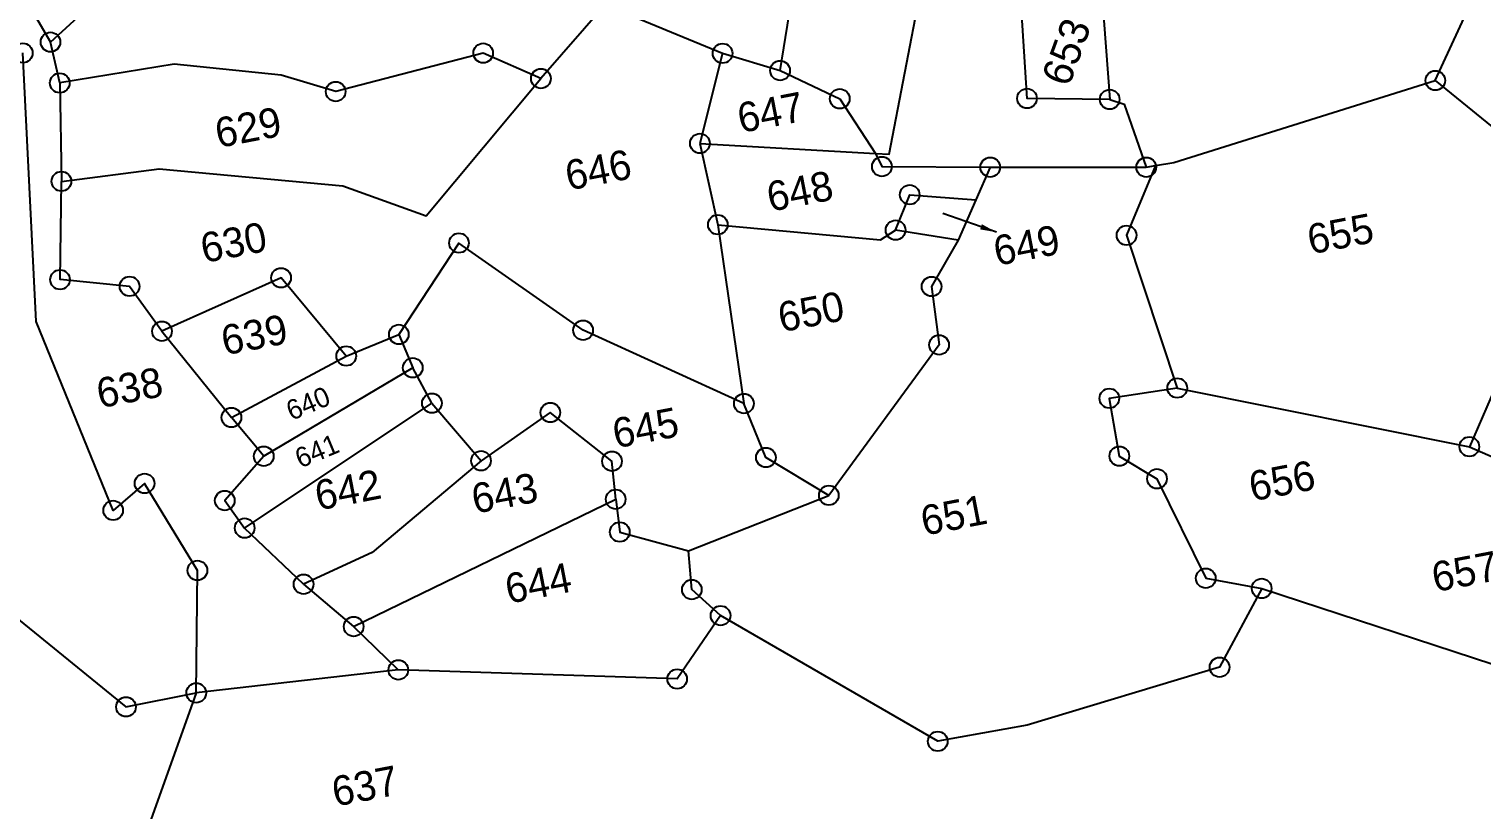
# Model space of a CAD drawing. Header units: metres. Extents: x 306977 to 311128, y 1929693 to 1933907.
# Drawn here: x 308282.5 to 308635, y 1931450.1 to 1931639.6 of the extents above; entities that cross this region are included whole.
import ezdxf

# ---------------------------------------------------------------- set-up
doc = ezdxf.new("R2010")
doc.units = ezdxf.units.M
doc.header["$LTSCALE"] = 0.3
doc.layers.get('0').update_dxf_attribs({"linetype": 'CONTINUOUS'})
for name, color, linetype in [('POLY_PARCEL', 6, 'CONTINUOUS'), ('SYM_ARROW', 1, 'CONTINUOUS'), ('SYM_STONE', 1, 'CONTINUOUS'), ('TEXT_PARCEL', 7, 'CONTINUOUS')]:
    doc.layers.add(name, color=color, linetype=linetype)
doc.styles.add('TEXT_MAP', font='KRDEV050.TTF')
doc.dimstyles.get("Standard").update_dxf_attribs({"dimtxt": 0.18, "dimasz": 0.18, "dimexe": 0.18, "dimexo": 0.0625, "dimgap": 0.09, "dimtad": 0, "dimtih": 1, "dimtoh": 1, "dimdec": 4, "dimzin": 0, "dimdsep": 46, "dimtxsty": 'Standard', "dimcen": 0.09, "dimadec": 0, "dimazin": 0, "dimtfac": 1, "dimtdec": 4, "dimtofl": 0, "dimtmove": 0, "dimatfit": 3, "dimfxl": 1, "dimtolj": 1, "dimtzin": 0, "dimarcsym": 0})

# ---------------------------------------------------------------- blocks, each defined once
blk = doc.blocks.new('STONE')
blk.add_circle((0, 0), 0.851)
blk = doc.blocks.new('TEXTARROW')
blk.add_leader([(0.04, -0.01), (8.68, -0.01)], dimstyle='Standard', override={"dimtxt": 2.5, "dimasz": 2.5, "dimexe": 1.25, "dimexo": 0.625, "dimgap": 0.625, "dimtad": 1, "dimtih": 0, "dimtoh": 0, "dimzin": 8, "dimcen": 2.5, "dimtofl": 1})
blk = doc.blocks.new('TYU')
at = {"layer": 'POLY_PARCEL'}
for points in [[(325.617, 478.783), (331.017, 463.441)], [(374.18, 453.366), (378.71, 465.779)], [(378.916, 447.334), (379.715, 447.133), (383.458, 456.488), (387.988, 465.823)], [(331.017, 463.441), (334.346, 465.504)], [(332.23, 422.969), (333.707, 430.261), (331.557, 436.055), (329.374, 434.807), (326.958, 446.941), (329.239, 463.113)], [(331.1, 460.899), (331.017, 463.441)], [(331.1, 460.899), (330.07, 455.016)], [(359.832, 455.639), (356.682, 457.819), (347.45, 457.22), (344.383, 458.818), (338.133, 460.699), (331.1, 460.899)], [(413.121, 445.249), (423.508, 459.694)], [(364.499, 459.301), (359.832, 455.639)], [(364.499, 459.301), (370.949, 455.056)], [(330.07, 455.016), (336.033, 454.64), (346.8, 451.511), (351.416, 448.764), (359.832, 455.639)], [(393.496, 447.862), (388.579, 448.871), (389.385, 455.186), (394.231, 454.253)], [(334.341, 444.927), (332.924, 447.973), (328.858, 449.172), (330.07, 455.016)], [(370.949, 455.056), (368.565, 449.946)], [(370.949, 455.056), (374.18, 453.366)], [(394.231, 454.253), (393.496, 447.862)], [(374.18, 453.366), (377.413, 451.002), (378.916, 447.334)], [(368.565, 449.946), (368.697, 444.893)], [(368.565, 449.946), (378.916, 447.334)], [(378.916, 447.334), (379.146, 446.474), (385.596, 445.193)], [(393.496, 447.862), (394.313, 447.411), (394.892, 443.398)], [(345.04, 441.332), (342.057, 446.742), (334.341, 444.927)], [(368.196, 433.929), (359.456, 440.15), (353.057, 446.775), (348.423, 442.014)], [(309.667, 444.65), (327.882, 422.947), (332.23, 422.969)], [(334.341, 444.927), (337.491, 438.985)], [(368.697, 444.893), (368.196, 433.929)], [(368.697, 444.893), (378.23, 442.13), (379.23, 442.529)], [(385.596, 445.193), (384.361, 443.406)], [(385.596, 445.193), (394.892, 443.398)], [(395.471, 443.389), (396.597, 443.372), (413.121, 445.249)], [(413.121, 445.249), (417.051, 440.559), (416.245, 435.286), (413.968, 430.636), (413.948, 427.396), (410.945, 423.028)], [(379.23, 442.529), (380.48, 444.477), (384.361, 443.406)], [(384.361, 443.406), (382.846, 441.214)], [(395.471, 443.389), (392.938, 439.567), (394.205, 429.88)], [(394.892, 443.398), (395.471, 443.389)], [(345.04, 441.332), (348.423, 442.014)], [(348.423, 442.014), (348.873, 439.867)], [(382.846, 441.214), (379.23, 442.529)], [(337.491, 438.985), (345.04, 441.332)], [(382.846, 441.214), (380.73, 438.753), (380.507, 435.184), (372.206, 427.483)], [(348.873, 439.867), (338.974, 436.305)], [(349.607, 437.537), (348.873, 439.867)], [(338.974, 436.305), (337.491, 438.985)], [(337.007, 432.243), (349.607, 437.537)], [(349.607, 437.537), (351.873, 433.542)], [(338.974, 436.305), (336.141, 434.108), (337.007, 432.243)], [(359.456, 429.697), (359.673, 432.01), (356.556, 435.622), (351.873, 433.542)], [(372.206, 427.483), (368.889, 430.462), (368.196, 433.929)], [(351.873, 433.542), (344.324, 429.33), (339.874, 428.215)], [(339.874, 428.215), (337.007, 432.243)], [(342.374, 425.119), (359.456, 429.697)], [(359.456, 429.697), (359.323, 427.699), (363.206, 425.785)], [(394.205, 429.88), (390.038, 430.046), (389.972, 426.484), (391.955, 424.703), (393.721, 418.211), (396.938, 416.963)], [(394.205, 429.88), (410.945, 423.028)], [(339.874, 428.215), (342.374, 425.119)], [(363.206, 425.785), (372.206, 427.483)], [(344.54, 422.023), (342.374, 425.119)], [(364.373, 421.557), (362.956, 423.438), (363.206, 425.785)], [(332.23, 422.969), (322.068, 405.764)], [(344.54, 422.023), (332.23, 422.969)], [(410.945, 423.028), (416.124, 419.466)], [(364.373, 421.557), (361.056, 418.278), (344.54, 422.023)], [(396.938, 416.963), (393.522, 412.751), (381.389, 411.505), (375.872, 411.569), (364.373, 421.557)], [(396.938, 416.963), (410.917, 409.191), (417.071, 414.816)]]:
    blk.add_lwpolyline(points, dxfattribs=at)
at = {"layer": 'SYM_ARROW', "xscale": 0.4, "yscale": 0.4, "zscale": 0.4, "rotation": 149.9617778209511}
blk.add_blockref('TEXTARROW', (385.239, 441.232), dxfattribs=at)
at = {"layer": 'SYM_STONE', "xscale": 0.7, "yscale": 0.7, "zscale": 0.7}
for p in [(331.017, 463.441), (329.239, 463.113), (331.1, 460.899), (347.45, 457.22), (356.682, 457.819), (359.832, 455.639), (330.07, 455.016), (370.949, 455.056), (374.18, 453.366), (377.413, 451.002), (368.565, 449.946), (328.858, 449.172), (388.579, 448.871), (332.924, 447.973), (393.496, 447.862), (342.057, 446.742), (353.057, 446.775), (379.146, 446.474), (334.341, 444.927), (368.697, 444.893), (385.596, 445.193), (413.121, 445.249), (380.48, 444.477), (394.892, 443.398), (379.23, 442.529), (345.04, 441.332), (348.423, 442.014), (348.873, 439.867), (359.456, 440.15), (392.938, 439.567), (337.491, 438.985), (380.73, 438.753), (349.607, 437.537), (331.557, 436.055), (338.974, 436.305), (356.556, 435.622), (380.507, 435.184), (329.374, 434.807), (336.141, 434.108), (351.873, 433.542), (368.196, 433.929), (337.007, 432.243), (359.673, 432.01), (333.707, 430.261), (368.889, 430.462), (390.038, 430.046), (394.205, 429.88), (359.456, 429.697), (339.874, 428.215), (359.323, 427.699), (389.972, 426.484), (342.374, 425.119), (391.955, 424.703), (327.882, 422.947), (332.23, 422.969), (362.956, 423.438), (410.945, 423.028), (344.54, 422.023), (364.373, 421.557), (361.056, 418.278), (393.721, 418.211), (396.938, 416.963), (393.522, 412.751), (375.872, 411.569)]:
    blk.add_blockref('STONE', p, dxfattribs=at)
at = {"layer": 'SYM_STONE', "ltscale": 10, "xscale": 0.7, "yscale": 0.7, "zscale": 0.7}
blk.add_blockref('STONE', (372.206, 427.483), dxfattribs=at)
at = {"layer": 'TEXT_PARCEL', "style": 'TEXT_MAP'}
for s, p in [('629', (339.807, 455.198)), ('647', (371.115, 450.091)), ('630', (337.619, 448.505)), ('646', (360.189, 448.643)), ('648', (371.962, 445.058)), ('639', (337.791, 442.763)), ('638', (329.751, 441.043)), ('649', (384.854, 439.229)), ('650', (371.244, 437.744)), ('655', (403.691, 436.31)), ('642', (341.592, 432.441)), ('645', (360.045, 432.725)), ('643', (350.894, 430.446)), ('644', (351.862, 424.695)), ('651', (377.418, 423.978)), ('656', (397.374, 422.257)), ('637', (339.205, 414.591)), ('657', (407.23, 414.746))]:
    blk.add_text(s, height=1.8, dxfattribs=at).set_placement(p)
for s, height, rotation, p in [('653', 1.8, 59.00537, (391.189, 449.018)), ('640', 1.2006, 11.6755, (341.03, 438.093)), ('641', 1.2006, 11.6755, (341.009, 435.154))]:
    blk.add_text(s, height=height, rotation=rotation, dxfattribs=at).set_placement(p)

msp = doc.modelspace()

# ---------------------------------------------------------------- block references
at = {"xscale": 3.996402152660791, "yscale": 3.996402152660791, "zscale": 3.996402152660791, "rotation": 10.90578829164305}
msp.add_blockref('TYU', (307339.16, 1929567.47), dxfattribs=at)

doc.saveas('drawing.dxf')
